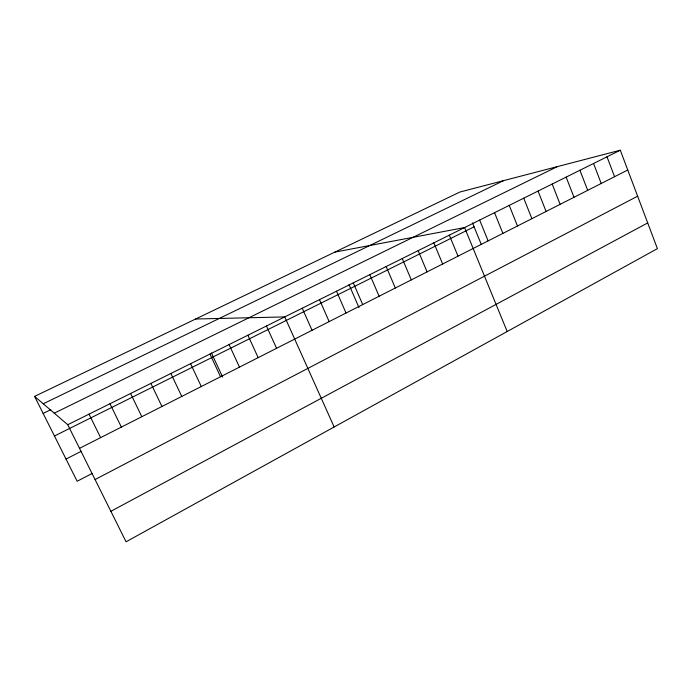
<?xml version="1.0" encoding="UTF-8"?>
<svg xmlns="http://www.w3.org/2000/svg" width="692" height="692" viewBox="0 0 692 692"><rect width="100%" height="100%" fill="white"/><g stroke="black" fill="none" stroke-linecap="round" stroke-linejoin="round"><path stroke-width="1.04" d="M110.876 511.31L647.712 222.928M95.064 479.539L637.635 196.199M92.131 473.475L77.141 481.26L34.6 396.395L459.886 192.03L620.3 150.207L657.4 248.636L126.056 541.793L67.764 424.715L34.6 396.395M79.528 448.338L627.765 169.998M66.017 459.064L81.128 451.374M67.764 424.715L620.3 150.207M54.46 436.003L474.081 226.812M54.253 413.176L557.242 166.651M43.146 413.435L50.827 409.69M43.25 403.782L503.603 180.638M334.859 252.113L464.583 227.564L507.184 331.52M195.628 319.021L284.741 316.919L334.149 426.981M89.034 414.145L100.617 437.638M109.967 403.739L121.368 427.094M130.589 393.497L141.808 416.714M150.891 383.411L161.945 406.498M170.881 373.481L181.762 396.43M190.568 363.698L201.294 386.517M211.415 352.946L222.634 377.062M209.97 354.062L220.532 376.751M229.078 344.573L239.484 367.132M247.9 335.213L258.159 357.652M266.455 326.001L276.558 348.31M302.231 308.225L312.049 330.283M319.479 299.653L329.167 321.598M336.494 291.202L346.043 313.026M353.275 282.864L362.695 304.575M348.993 284.611L358.975 307.577M369.822 274.646L379.112 296.237M386.153 266.532L395.322 288.01M402.26 258.531L411.299 279.897M418.15 250.634L427.076 271.887M433.832 242.84L442.638 263.989M449.316 235.159L458 256.187M472.472 222.859L481.234 244.337M479.66 220.082L488.128 240.894M494.538 212.686L502.894 233.394M509.234 205.386L517.478 225.99M523.732 198.18L531.88 218.681M538.056 191.07L546.092 211.467M552.19 184.046L560.131 204.339M566.151 177.109L573.997 197.298M579.939 170.258L587.69 190.352M593.563 163.494L601.21 183.484M607.014 156.807L614.565 176.702"/></g></svg>
